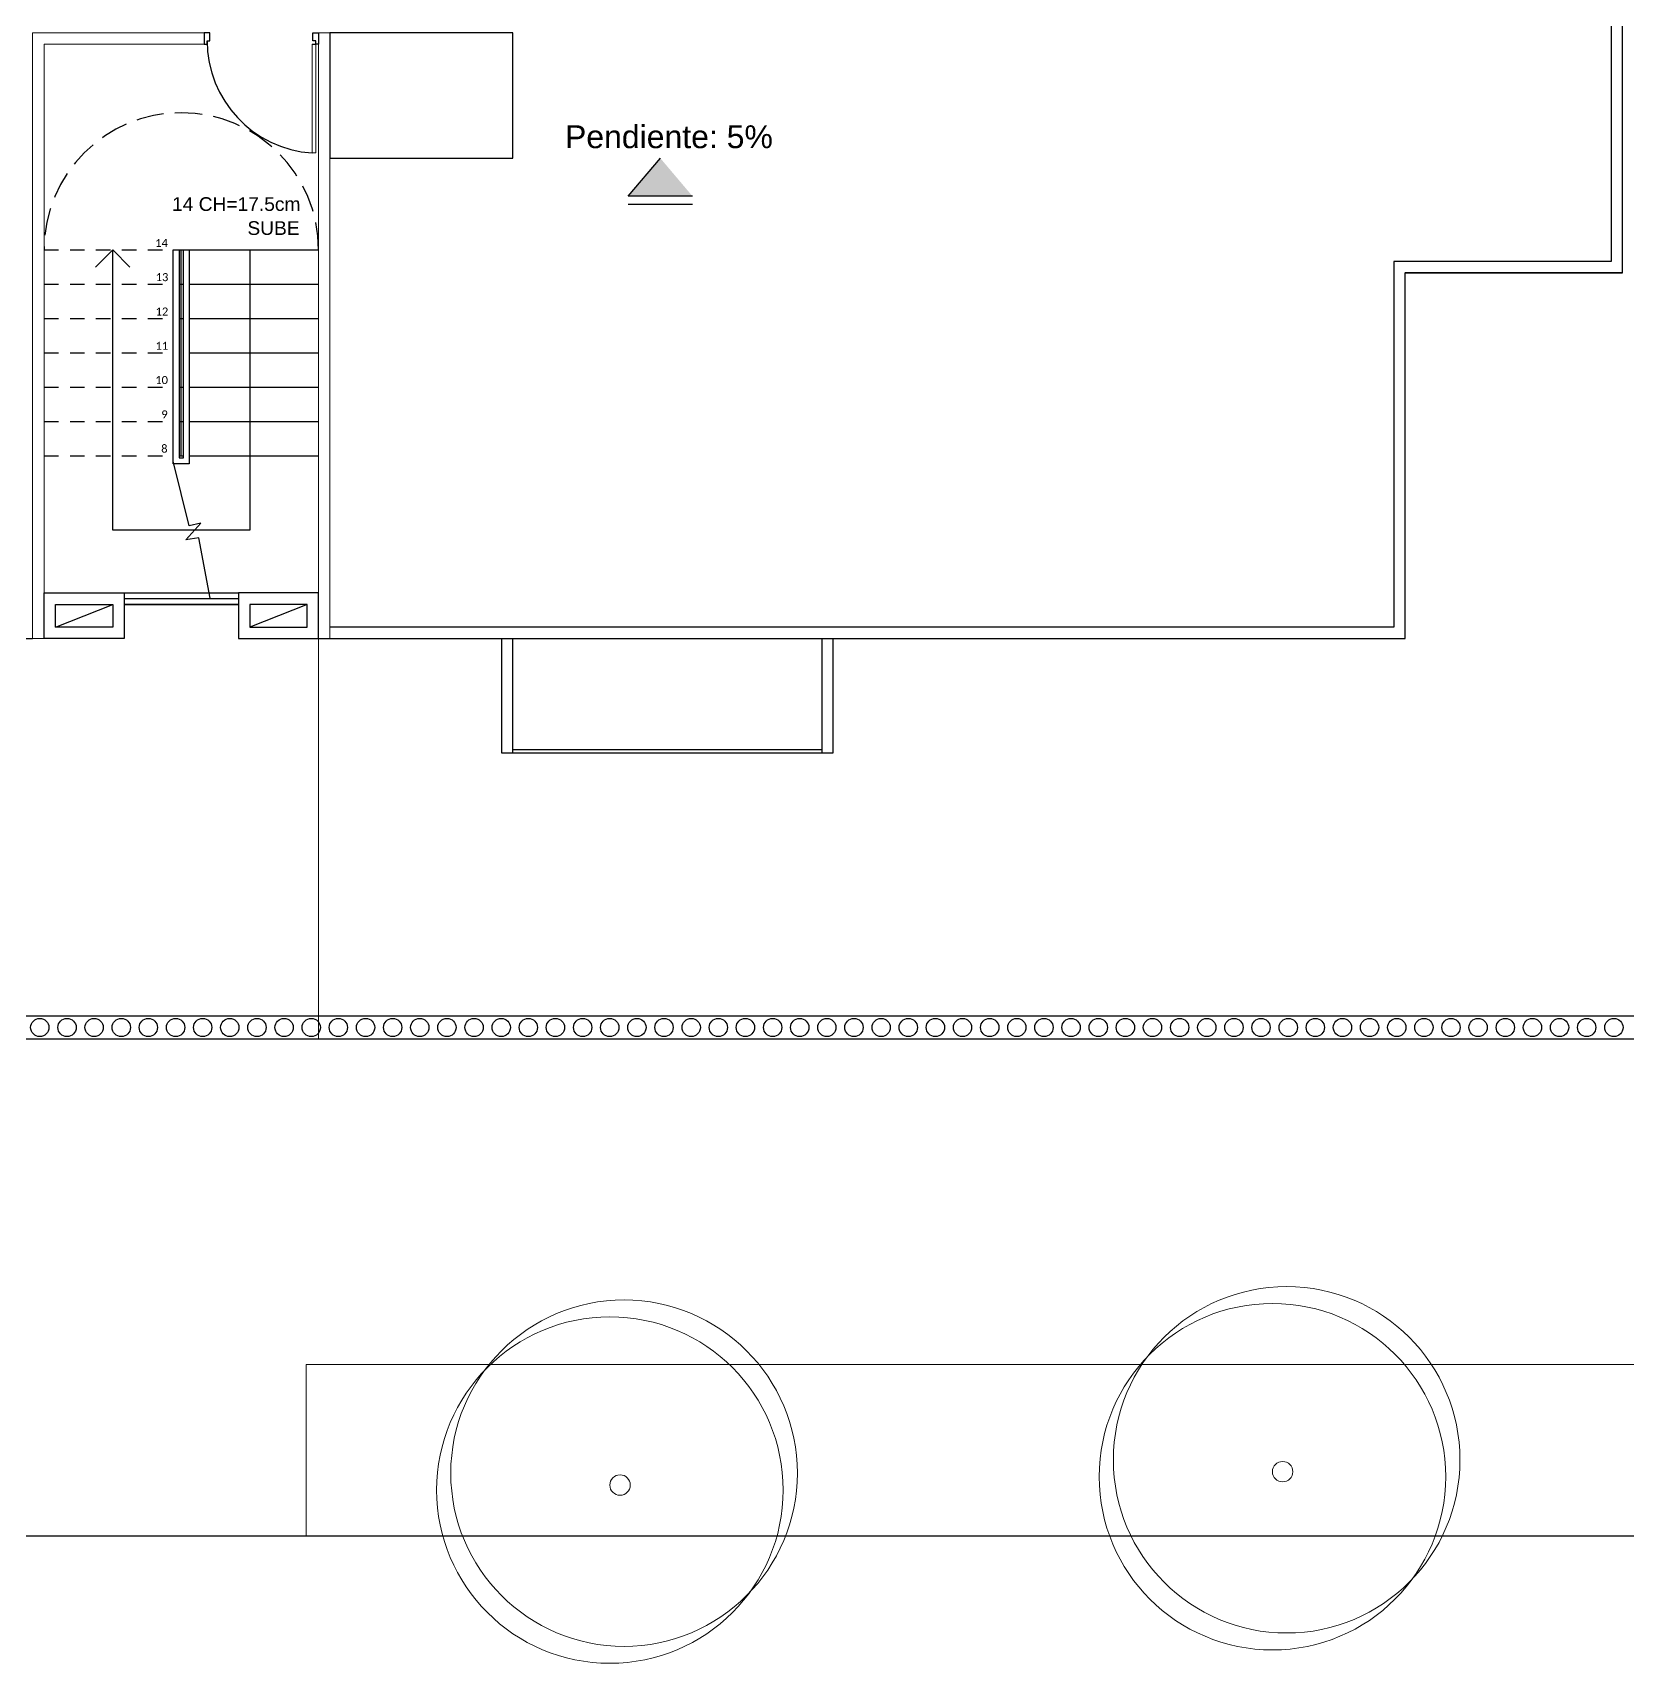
# Model space of a CAD drawing. Header units: metres. Extents: x 0 to 570, y -16 to 122.
# Drawn here: x 535.16 to 549.1, y 4.93 to 19.19 of the extents above; entities that cross this region are included whole.
import ezdxf

# ---------------------------------------------------------------- set-up
doc = ezdxf.new("R2010")
doc.units = ezdxf.units.M
doc.linetypes.add('ACAD_ISO02W100', pattern=[15, 12, -3])
doc.linetypes.add('DASHED2', pattern=[9.525, 6.35, -3.175])
for name, color, linetype, lineweight in [('ARQ- ARBOLES', 85, 'Continuous', 13), ('ARQ-MUROS', 255, 'Continuous', 9), ('ARQ-ZONAS VERDES', 82, 'Continuous', 13)]:
    doc.layers.add(name, color=color, linetype=linetype, lineweight=lineweight)
for name, color, linetype in [('ARQ-MOBILIARIO URBANO', 252, 'Continuous'), ('ARQ-MUROS BAJOS', 252, 'Continuous'), ('ARQ-MUROS MAMPOSTERIA', 7, 'Continuous'), ('ARQ-PROYECCIONES', 252, 'ACAD_ISO02W100'), ('ARQ-PUERTAS', 252, 'Continuous'), ('ARQ-SUELO', 252, 'Continuous'), ('ARQ-TECHOS', 252, 'Continuous'), ('ARQ-TEXTO', 7, 'Continuous')]:
    doc.layers.add(name, color=color, linetype=linetype)
doc.styles.get("Standard").update_dxf_attribs({"font": 'arial.ttf'})

# ---------------------------------------------------------------- blocks, each defined once
blk = doc.blocks.new('ARBOL')
at = {"layer": 'ARQ- ARBOLES'}
for centre, radius in [((128.732, 225.111), 1.515), ((128.856, 224.963), 1.515), ((128.821, 225.067), 0.0892)]:
    blk.add_circle(centre, radius, dxfattribs=at)
blk = doc.blocks.new('reja')
at = {"layer": 'ARQ-MOBILIARIO URBANO'}
for points in [[(87.754, 192.741), (132.442, 192.741), (132.442, 222.043)], [(87.946, 198.441), (87.946, 192.941), (132.242, 192.941), (132.251, 222.043)]]:
    blk.add_lwpolyline(points, dxfattribs=at)
for centre in [(110.416, 192.84), (110.654, 192.84), (110.891, 192.84), (111.128, 192.84), (111.365, 192.84), (111.603, 192.84), (111.84, 192.84), (112.077, 192.84), (112.314, 192.84), (112.552, 192.84), (112.789, 192.84), (113.026, 192.84), (113.264, 192.84), (113.501, 192.84), (113.738, 192.84), (113.975, 192.84), (114.213, 192.84), (114.45, 192.84), (114.687, 192.84), (114.924, 192.84), (115.162, 192.84), (115.399, 192.84), (115.636, 192.84), (115.873, 192.84), (116.111, 192.84), (116.348, 192.84), (116.585, 192.84), (116.823, 192.84), (117.06, 192.84), (117.297, 192.84), (117.534, 192.84), (117.772, 192.84), (118.009, 192.84), (118.246, 192.84), (118.483, 192.84), (118.721, 192.84), (118.958, 192.84), (119.195, 192.84), (119.432, 192.84), (119.67, 192.84), (119.907, 192.84), (120.144, 192.84), (120.382, 192.84), (120.619, 192.84), (120.856, 192.84), (121.093, 192.84), (121.331, 192.84), (121.568, 192.84), (121.805, 192.84), (122.042, 192.84), (122.28, 192.84), (122.517, 192.84), (122.754, 192.84), (122.991, 192.84), (123.229, 192.84), (123.466, 192.84), (123.703, 192.84), (123.94, 192.84), (124.178, 192.84)]:
    blk.add_circle(centre, 0.08, dxfattribs=at)

msp = doc.modelspace()

# ---------------------------------------------------------------- hatches: boundary and pattern name
at = {"layer": 'ARQ-TEXTO'}
h = msp.add_hatch(color=256, dxfattribs=at)
h.dxf.hatch_style = 1
h.paths.add_polyline_path([(540.645, 18.09), (540.926, 17.758), (540.363, 17.758)])

# ---------------------------------------------------------------- linework, layer by layer
at = {"layer": 'ARQ-MUROS'}
for points in [[(535.256, 13.889), (535.156, 13.889), (535.156, 19.189), (536.656, 19.189), (536.656, 19.089), (535.256, 19.089), (535.256, 13.889)], [(537.656, 13.889), (537.756, 13.889), (537.756, 19.189), (537.656, 19.189), (537.656, 13.889)]]:
    msp.add_lwpolyline(points, dxfattribs=at)
at = {"layer": 'ARQ-MUROS BAJOS'}
msp.add_line((536.386, 17.289), (536.436, 17.289), dxfattribs=at)
for points in [[(537.656, 13.889), (547.156, 13.889), (547.156, 17.089), (549.056, 17.089), (549.056, 23.189), (547.156, 23.189), (547.156, 26.389), (538.056, 26.389), (538.056, 26.289)], [(538.056, 26.29), (539.356, 26.287), (547.056, 26.289), (547.056, 23.089), (548.956, 23.089), (548.956, 17.189), (547.056, 17.189), (547.056, 13.989), (537.756, 13.989)], [(512.556, 19.09), (512.556, 16.09), (514.456, 16.089), (514.456, 12.89), (522.356, 12.89), (522.356, 13.89), (523.956, 13.89), (523.956, 16.089), (525.756, 16.089), (525.756, 12.889), (533.656, 12.889), (533.656, 13.889), (535.156, 13.889)], [(536.476, 17.289), (536.476, 17.289), (536.526, 17.289), (536.526, 15.489), (536.526, 15.419), (536.456, 15.419), (536.386, 15.419), (536.386, 17.289)], [(536.436, 17.289), (536.436, 15.489), (536.436, 15.469), (536.456, 15.469), (536.476, 15.469), (536.476, 17.289)], [(535.956, 14.289), (536.956, 14.289)], [(535.956, 14.239), (536.956, 14.239)], [(539.256, 13.889), (539.256, 12.889), (539.356, 12.889), (539.356, 13.889)], [(542.056, 13.889), (542.056, 12.889), (542.156, 12.889), (542.156, 13.889)], [(539.356, 12.919), (542.056, 12.919)], [(539.356, 12.889), (542.056, 12.889)]]:
    msp.add_lwpolyline(points, dxfattribs=at)
at = {"layer": 'ARQ-MUROS MAMPOSTERIA'}
for points in [[(535.256, 14.189), (535.256, 14.29), (535.956, 14.289), (535.956, 14.189), (535.956, 13.889), (535.256, 13.889), (535.256, 14.189)], [(537.656, 14.189), (537.656, 14.29), (536.956, 14.289), (536.956, 14.189), (536.956, 13.889), (537.656, 13.889), (537.656, 14.189)], [(535.256, 14.189), (535.256, 14.189)]]:
    msp.add_lwpolyline(points, dxfattribs=at)
for points in [[(535.856, 14.189), (535.856, 13.989), (535.356, 13.989), (535.356, 14.189)], [(537.056, 14.189), (537.056, 13.989), (537.556, 13.989), (537.556, 14.189)]]:
    msp.add_lwpolyline(points, close=True, dxfattribs=at)
at = {"layer": 'ARQ-PROYECCIONES', "ltscale": 0.02}
msp.add_arc((536.456, 17.289), 1.2, 0, 180, dxfattribs=at)
at = {"layer": 'ARQ-PUERTAS', "lineweight": 15}
for p, q in [((537.601, 18.137), (537.601, 19.089)), ((537.631, 18.137), (537.631, 19.089)), ((537.631, 18.137), (537.601, 18.137))]:
    msp.add_line(p, q, dxfattribs=at)
at = {"layer": 'ARQ-PUERTAS'}
for points in [[(536.656, 19.089), (536.681, 19.089), (536.681, 19.119), (536.706, 19.119), (536.706, 19.189), (536.656, 19.189), (536.656, 19.089)], [(537.656, 19.089), (537.631, 19.089), (537.631, 19.119), (537.606, 19.119), (537.606, 19.189), (537.656, 19.189), (537.656, 19.089)], [(537.601, 19.089), (537.631, 19.089)]]:
    msp.add_lwpolyline(points, dxfattribs=at)
msp.add_arc((537.665, 19.119), 0.984, 180, 266.2601, dxfattribs=at)
at = {"layer": 'ARQ-SUELO', "linetype": 'DASHED2', "ltscale": 0.02}
msp.add_line((535.256, 17.289), (536.386, 17.289), dxfattribs=at)
at = {"layer": 'ARQ-SUELO'}
msp.add_line((536.436, 17.289), (537.656, 17.289), dxfattribs=at)
for points in [[(536.456, 15.489), (536.456, 17.289)], [(536.436, 16.989), (536.476, 16.989)], [(536.526, 16.989), (537.656, 16.989)], [(536.436, 16.689), (536.476, 16.689)], [(536.526, 16.689), (537.656, 16.689)], [(536.526, 16.389), (537.656, 16.389)], [(536.436, 16.089), (536.476, 16.089)], [(536.526, 16.089), (537.656, 16.089)], [(536.436, 15.789), (536.476, 15.789)], [(536.526, 15.789), (537.656, 15.789)], [(536.436, 15.489), (536.476, 15.489)], [(536.526, 15.489), (537.656, 15.489)], [(535.956, 14.189), (536.956, 14.189)]]:
    msp.add_lwpolyline(points, dxfattribs=at)
at = {"layer": 'ARQ-SUELO', "linetype": 'DASHED2', "ltscale": 0.02}
for points in [[(535.256, 16.989), (536.386, 16.989)], [(535.256, 16.689), (536.386, 16.689)], [(535.256, 16.389), (536.386, 16.389)], [(535.256, 16.089), (536.386, 16.089)], [(535.256, 15.789), (536.386, 15.789)], [(535.256, 15.489), (536.386, 15.489)]]:
    msp.add_lwpolyline(points, dxfattribs=at)
at = {"layer": 'ARQ-SUELO'}
msp.add_lwpolyline([(568.493, 12.789), (568.493, 11.039, -0.414213), (563.493, 6.039), (468.703, 6.039, -0.414213), (463.703, 11.039), (463.703, 12.789)], format="xyb", dxfattribs=at)
at = {"layer": 'ARQ-TECHOS'}
for points in [[(537.756, 18.09), (539.356, 18.09), (539.356, 19.189), (537.756, 19.189), (537.756, 18.09), (537.756, 18.09)], [(535.956, 14.19), (536.956, 14.19)]]:
    msp.add_lwpolyline(points, dxfattribs=at)
at = {"layer": 'ARQ-TEXTO'}
for points in [[(540.926, 17.758), (540.363, 17.758), (540.645, 18.09)], [(540.926, 17.686), (540.363, 17.686)], [(536.006, 17.139), (535.856, 17.289), (535.706, 17.139)], [(537.056, 17.289), (537.056, 14.839), (535.856, 14.839), (535.856, 17.289)], [(536.708, 14.242), (536.609, 14.772), (536.497, 14.752), (536.627, 14.9), (536.525, 14.877), (536.386, 15.442)], [(535.356, 13.989), (535.856, 14.189)], [(537.556, 14.189), (537.056, 13.989)]]:
    msp.add_lwpolyline(points, dxfattribs=at)
at = {"layer": 'ARQ-ZONAS VERDES'}
for points in [[(557.244, 10.389), (537.656, 10.389), (537.656, 13.89), (539.256, 13.89), (539.256, 12.89), (542.156, 12.89), (542.156, 13.89), (547.156, 13.89), (547.156, 17.09), (549.056, 17.09), (549.056, 23.19), (547.156, 23.19), (547.156, 26.39), (542.156, 26.39), (542.156, 27.39), (539.256, 27.39), (539.256, 31.039), (557.242, 31.039), (557.244, 10.389)], [(554.098, 6.039), (554.098, 7.539), (537.548, 7.539), (537.548, 6.039), (548.948, 6.039)]]:
    msp.add_lwpolyline(points, dxfattribs=at)

# ---------------------------------------------------------------- block references
at = {"layer": 'ARQ-MUROS MAMPOSTERIA'}
msp.add_blockref('reja', (424.803, -182.352), dxfattribs=at)
at = {"layer": 'ARQ-ZONAS VERDES', "xscale": -1, "rotation": 180}
for p in [(417.264, 231.67), (411.471, 231.553)]:
    msp.add_blockref('ARBOL', p, dxfattribs=at)

# ---------------------------------------------------------------- texts
at = {"layer": 'ARQ-TEXTO'}
for s, p in [('14 CH=17.5cm', (536.375, 17.63)), ('SUBE', (537.034, 17.42))]:
    msp.add_text(s, height=0.12, dxfattribs=at).set_placement(p)
for s, width, heights, insert, char_height, attachment_point in [('\\PPendiente: 5%{\\H1.81572x; }', 2.32587, [0], (541.628, 18.176), 0.2, 9), ('\\pi-0.02795;{\\fCalibri Light|b0|i0|c0|p34;14}', 0.07, [0.033], (536.256, 17.315), 0.07, 7), ('\\pi-0.02385;{\\fCalibri Light|b0|i0|c0|p34;13}', 0.07, [0], (536.256, 17.015), 0.07, 7), ('\\pi-0.02455;{\\fCalibri Light|b0|i0|c0|p34;12}', 0.07, [0], (536.256, 16.715), 0.07, 7), ('\\pi-0.02515;{\\fCalibri Light|b0|i0|c0|p34;11}', 0.07, [0], (536.256, 16.415), 0.07, 7), ('\\pi-0.02735;{\\fCalibri Light|b0|i0|c0|p34;10}', 0.07, [0], (536.256, 16.115), 0.07, 7), ('\\pi0.02536;{\\fCalibri Light|b0|i0|c0|p34;9}', 0.07, [0], (536.256, 15.815), 0.07, 7), ('\\pi0.02428;{\\fCalibri Light|b0|i0|c0|p34;8}', 0.07, [0], (536.256, 15.515), 0.07, 7)]:
    msp.add_mtext_dynamic_manual_height_columns(s, width=width, gutter_width=12.5, heights=heights, dxfattribs=dict(at, insert=insert, char_height=char_height, attachment_point=attachment_point))

doc.saveas('drawing.dxf')
